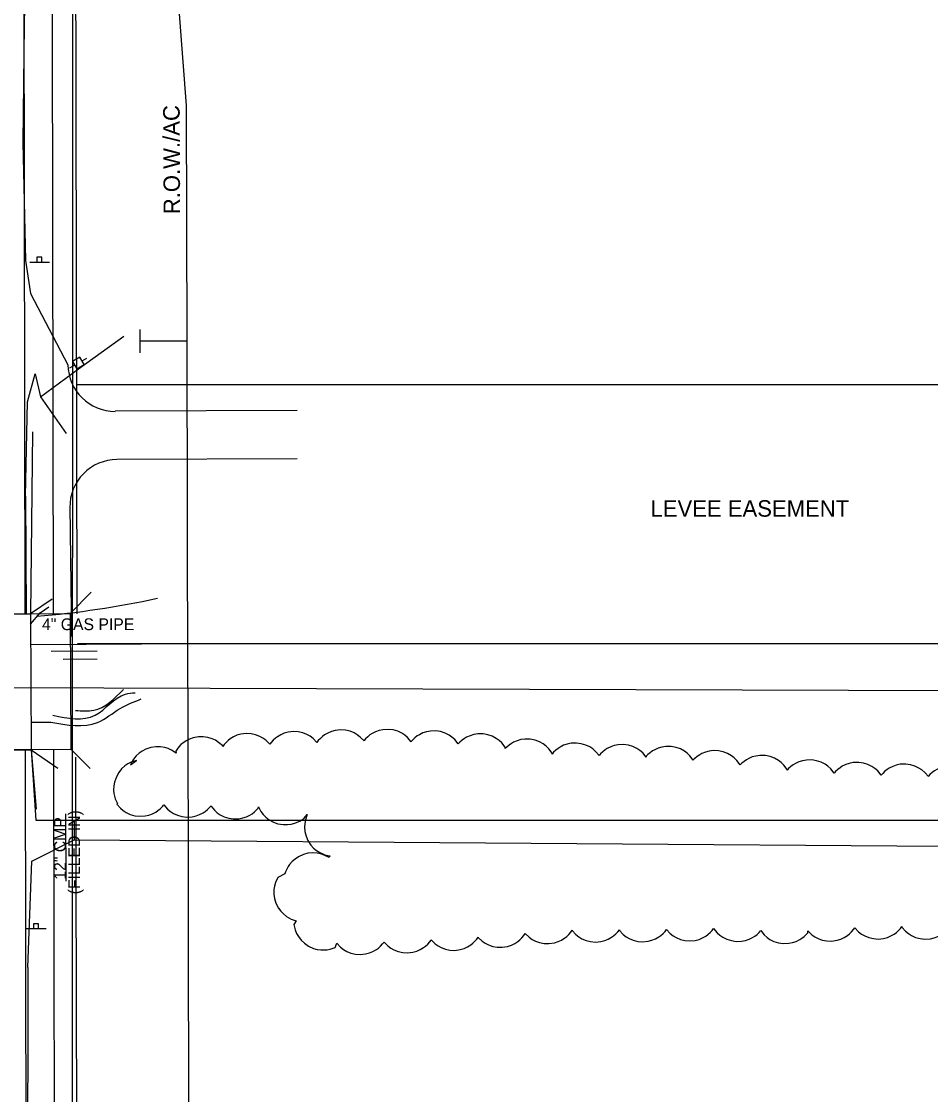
# Model space of a CAD drawing. Extents: x 264955 to 277281, y 268012 to 276549.
# Drawn here: x 270256.8 to 270642.4, y 270983.2 to 271438.3 of the extents above; entities that cross this region are included whole.
import ezdxf

# ---------------------------------------------------------------- set-up
doc = ezdxf.new("R2010")
doc.units = 0
for name, color, linetype in [('Design_PR_EOP', 7, 'Continuous'), ('Design_PR_PMK Skip Dash Yellow', 7, 'Continuous'), ('Design_PR_Roadway Notes', 7, 'Continuous'), ('Drainage_EX_Pipe Culvert', 7, 'Continuous'), ('Drainage_EX_Plan and Profile Notes', 7, 'Continuous'), ('Level 40', 7, 'Continuous'), ('Level 46', 7, 'Continuous'), ('Level 49', 7, 'Continuous'), ('ROW_EX ROW Line', 7, 'Continuous'), ('ROW_EX_County or Township Lines', 7, 'Continuous'), ('ROW_EX_Easement', 7, 'Continuous'), ('ROW_PR ROW Line', 7, 'Continuous'), ('Structures_PR_Bridge', 7, 'Continuous'), ('Topo_Bridge Structures', 7, 'Continuous'), ('Topo_Curb and Gutter', 7, 'Continuous'), ('Topo_Fence', 7, 'Continuous'), ('Topo_Guardrail', 7, 'Continuous'), ('Topo_Sidewalk', 7, 'Continuous'), ('Topo_Traffic Sign', 7, 'Continuous'), ('Topo_Utilities', 7, 'Continuous'), ('Topo_Water Edge', 7, 'Continuous'), ('Topo_Woods and Brush', 7, 'Continuous'), ('Utilities_EX_Notes', 7, 'Continuous'), ('Utilities_EX_Underground Gasline', 7, 'Continuous')]:
    doc.layers.add(name, color=color, linetype=linetype)

msp = doc.modelspace()

# ---------------------------------------------------------------- linework, layer by layer
at = {"layer": 'Design_PR_EOP'}
for points in [[(270266.79, 272320.39), (270268.97, 271819.5), (270269.19, 271769.45), (270270.22, 271187.2)], [(270270.32, 271129.62), (270271.04, 270718.24)]]:
    msp.add_lwpolyline(points, dxfattribs=at)
at = {"layer": 'Design_PR_PMK Skip Dash Yellow'}
for points in [[(270257.28, 271716.44), (270258.22, 271187.18)], [(270258.32, 271129.57), (270259.23, 270613.13)]]:
    msp.add_lwpolyline(points, dxfattribs=at)
at = {"layer": 'Drainage_EX_Pipe Culvert'}
msp.add_line((270275.75, 271073.7), (270275.63, 271102.2), dxfattribs=at)
at = {"layer": 'Level 40'}
msp.add_lwpolyline([(270327.01, 271302.75), (270326.84, 271402.72), (270311.48, 271602.7), (270309.2, 272225.91), (271270.01, 272226.14)], dxfattribs=at)
at = {"layer": 'Level 46'}
msp.add_line((270279.67, 271126.34), (270281.07, 270654.75), dxfattribs=at)
msp.add_lwpolyline([(270279.46, 271618.51), (270280.22, 271187.15)], dxfattribs=at)
at = {"layer": 'Level 49'}
for p, q in [((270326.84, 271402.72), (270326.84, 271402.72)), ((270327.01, 271302.75), (270327.01, 271302.75)), ((270327.27, 271155.49), (270327.27, 271155.49)), ((270327.27, 271155.48), (270327.27, 271155.48)), ((270327.27, 271155.48), (270327.27, 271155.48))]:
    msp.add_line(p, q, dxfattribs=at)
at = {"layer": 'ROW_EX ROW Line'}
msp.add_line((270278.54, 272475.67), (270278.24, 270609.66), dxfattribs=at)
at = {"layer": 'ROW_EX_County or Township Lines'}
msp.add_line((271524.12, 271151.64), (268999.16, 271159.77), dxfattribs=at)
at = {"layer": 'ROW_EX_Easement'}
for p, q in [((270280.35, 271284.34), (271283.36, 271284.34)), ((271284.91, 271174.34), (270280.52, 271174.34))]:
    msp.add_line(p, q, dxfattribs=at)
at = {"layer": 'ROW_PR ROW Line'}
for p, q in [((270307, 271307.72), (270307.02, 271297.72)), ((270327.01, 271302.75), (270307.01, 271302.72))]:
    msp.add_line(p, q, dxfattribs=at)
for points in [[(270327.27, 271155.49), (270327.01, 271302.75)], [(270327.27, 271155.49), (270327.77, 270872.94), (270327.8, 270852.75), (270307.98, 270752.72), (270308.23, 270608.91)]]:
    msp.add_lwpolyline(points, dxfattribs=at)
at = {"layer": 'Structures_PR_Bridge'}
for p, q in [((270277.54, 271187.4), (270286.27, 271196.21)), ((270195.49, 271186.87), (270277.49, 271187.23)), ((270277.49, 271187.23), (270277.74, 271129.65)), ((270195.75, 271129.29), (270277.74, 271129.65)), ((270277.74, 271129.65), (270285.96, 271121.51))]:
    msp.add_line(p, q, dxfattribs=at)
at = {"layer": 'Topo_Bridge Structures'}
for p, q in [((270216.91, 271186.95), (270260.64, 271187.14)), ((270217.11, 271129.44), (270260.81, 271129.44))]:
    msp.add_line(p, q, dxfattribs=at)
msp.add_lwpolyline([(270269.83, 271193.28), (270260.64, 271187.14), (270260.81, 271129.44), (270272.14, 271121.69)], dxfattribs=at)
at = {"layer": 'Topo_Curb and Gutter'}
for points in [[(270263.6, 271636.73), (270262.12, 271562.39), (270260.23, 271536.98), (270258.95, 271486.98), (270257.97, 271436.97)], [(270257.97, 271436.97), (270257.39, 271386.95), (270258.5, 271336.95), (270260.66, 271322.96), (270276.48, 271292.69)], [(270258.54, 271236.95), (270259.36, 271276.95), (270262.51, 271288.87), (270264.85, 271279.18), (270275.73, 271263.54)], [(270258.54, 271236.95), (270258.76, 271187.13)], [(270260.81, 271129.44), (270262.82, 271099.55), (270279.17, 271099.55)], [(270259.41, 271037.13), (270261.21, 271082.14), (270279.17, 271091.22)], [(270259.41, 271037.13), (270259.26, 270939.43)]]:
    msp.add_lwpolyline(points, dxfattribs=at)
at = {"layer": 'Topo_Fence'}
for p, q in [((270281, 271291.05), (270300.24, 271304.83)), ((270264.85, 271279.18), (270281, 271291.05))]:
    msp.add_line(p, q, dxfattribs=at)
at = {"layer": 'Topo_Guardrail'}
msp.add_line((270260.81, 271129.44), (270263.05, 271104.21), dxfattribs=at)
msp.add_lwpolyline([(270261.42, 271264.26), (270260.64, 271187.14)], dxfattribs=at)
at = {"layer": 'Topo_Sidewalk'}
for p, q in [((270373.67, 271273.3), (270296.56, 271272.97)), ((270373.76, 271252.83), (270297.21, 271252.49)), ((270277.3, 271232.69), (270278.05, 271177.42)), ((270279.17, 271099.55), (270279.17, 271091.22))]:
    msp.add_line(p, q, dxfattribs=at)
for points in [[(270279.17, 271099.55), (270666.97, 271099.55)], [(270279.17, 271091.22), (270666.89, 271088.36)]]:
    msp.add_lwpolyline(points, dxfattribs=at)
for centre, start, end in [((270296.47, 271292.96), 180.7831, 270.2493), ((270297.29, 271232.49), 90.2493, 180.7832)]:
    msp.add_arc(centre, 20, start, end, dxfattribs=at)
at = {"layer": 'Topo_Traffic Sign'}
for p, q in [((270260.34, 271336.22), (270268.67, 271336.22)), ((270258.88, 271053.56), (270267.21, 271053.56))]:
    msp.add_line(p, q, dxfattribs=at)
for points in [[(270263.31, 271338.31), (270263.31, 271336.22), (270265.4, 271336.22), (270265.4, 271338.31)], [(270261.86, 271055.64), (270261.86, 271053.56), (270263.94, 271053.56), (270263.94, 271055.64)]]:
    msp.add_lwpolyline(points, close=True, dxfattribs=at)
at = {"layer": 'Topo_Utilities'}
for p, q in [((270282.48, 271294.42), (270284.47, 271295.56)), ((270277.31, 271291.43), (270279.3, 271292.58))]:
    msp.add_line(p, q, dxfattribs=at)
msp.add_lwpolyline([(270280.22, 271290.98), (270283.41, 271292.82), (270281.57, 271296.01), (270278.38, 271294.17)], close=True, dxfattribs=at)
at = {"layer": 'Topo_Water Edge'}
for points in [[(270260.67, 271174.14), (270307.66, 271174.34)], [(270269.3, 271171.3), (270288.82, 271171.38)], [(270274.4, 271167.88), (270288.84, 271167.94)], [(270260.77, 271141.14), (270269.15, 271141.17)]]:
    msp.add_lwpolyline(points, dxfattribs=at)
for points in [[(270279.75, 271146.13), (270287.41, 271146.17), (270300.07, 271154.98)], [(270269.15, 271141.17), (270289.05, 271141.04), (270298.61, 271146.9), (270307.53, 271150.98)], [(270270.03, 271144.05), (270288.05, 271144.12), (270300.84, 271153.02), (270304.99, 271153.6)]]:
    msp.add_spline(points, degree=3, dxfattribs=at)
at = {"layer": 'Topo_Woods and Brush'}
for p, q in [((270342.14, 271130.84), (270342.13, 271131.03)), ((270362.12, 271131.79), (270362.12, 271131.81)), ((270382.1, 271132.53), (270382.1, 271132.52)), ((270402.1, 271133.29), (270402.09, 271133.17)), ((270422.1, 271132.92), (270422.09, 271132.86)), ((270442.07, 271131.9), (270442.07, 271131.97)), ((270322.24, 271128.87), (270322.38, 271127.99)), ((270461.96, 271129.9), (270462.02, 271130.48)), ((270481.85, 271127.63), (270481.87, 271128)), ((270501.83, 271126.95), (270501.83, 271126.96)), ((270521.84, 271126.66), (270521.82, 271126.3)), ((270303, 271123.07), (270305.51, 271124.88)), ((270541.78, 271125.09), (270541.78, 271125.02)), ((270561.67, 271123.01), (270561.67, 271123)), ((270581.55, 271120.76), (270581.57, 271121)), ((270601.51, 271119.47), (270601.52, 271119.53)), ((270621.5, 271118.7), (270621.5, 271118.68)), ((270641.5, 271118.25), (270641.49, 271118.04)), ((270297.46, 271106.57), (270297.18, 271106.37)), ((270317.18, 271106.04), (270317.18, 271106.04)), ((270337.18, 271105.7), (270337.17, 271105.57)), ((270357.15, 271104.66), (270357.27, 271105.26)), ((270376.69, 271100.46), (270377.98, 271101.93)), ((270387.6, 271084.4), (270387.23, 271083.67)), ((270368.46, 271076.77), (270365.46, 271075.29)), ((270373.36, 271056.92), (270372.37, 271055.3)), ((270610.3, 271053.96), (270610.3, 271053.91)), ((270630.3, 271054.42), (270630.3, 271054.22)), ((270450.51, 271049.93), (270450.52, 271049.81)), ((270470.44, 271051.48), (270470.44, 271051.51)), ((270490.39, 271052.89), (270490.4, 271052.77)), ((270510.4, 271053.01), (270510.4, 271052.79)), ((270530.4, 271053.17), (270530.4, 271053.17)), ((270550.39, 271053.55), (270550.39, 271053.6)), ((270590.35, 271051.81), (270590.35, 271052.56)), ((270389.85, 271045.58), (270390.57, 271047.34)), ((270410.56, 271047.82), (270410.56, 271047.86)), ((270430.54, 271048.7), (270430.54, 271048.76))]:
    msp.add_line(p, q, dxfattribs=at)
for points in [[(270362.12, 271131.81), (270360.48, 271133.46), (270359.18, 271134.39), (270357.86, 271135.12), (270356.09, 271135.81), (270354.15, 271136.22), (270352.12, 271136.33), (270349.8, 271136.04), (270348.18, 271135.56), (270346.72, 271134.92), (270345.31, 271134.06), (270344.47, 271133.42), (270343.55, 271132.57), (270342.71, 271131.61), (270342.14, 271130.84)], [(270382.1, 271132.52), (270380.48, 271134.18), (270379.2, 271135.14), (270377.89, 271135.88), (270376.13, 271136.59), (270374.19, 271137.03), (270372.16, 271137.16), (270369.85, 271136.9), (270368.21, 271136.44), (270366.75, 271135.82), (270365.33, 271134.98), (270364.48, 271134.34), (270363.55, 271133.51), (270362.7, 271132.56), (270362.12, 271131.79)], [(270402.09, 271133.17), (270400.48, 271134.83), (270399.2, 271135.8), (270397.9, 271136.55), (270396.14, 271137.26), (270394.2, 271137.71), (270392.17, 271137.85), (270389.85, 271137.6), (270388.22, 271137.15), (270386.75, 271136.53), (270385.33, 271135.7), (270384.48, 271135.07), (270383.55, 271134.24), (270382.69, 271133.29), (270382.1, 271132.53)], [(270422.09, 271132.86), (270420.57, 271134.61), (270419.35, 271135.64), (270418.08, 271136.46), (270416.36, 271137.26), (270414.46, 271137.82), (270412.44, 271138.07), (270410.11, 271137.94), (270408.45, 271137.58), (270406.95, 271137.04), (270405.49, 271136.29), (270404.6, 271135.7), (270403.63, 271134.92), (270402.72, 271134.02), (270402.1, 271133.29)], [(270442.07, 271131.97), (270440.6, 271133.77), (270439.4, 271134.83), (270438.16, 271135.68), (270436.46, 271136.53), (270434.57, 271137.13), (270432.55, 271137.43), (270430.22, 271137.37), (270428.56, 271137.05), (270427.04, 271136.55), (270425.56, 271135.83), (270424.66, 271135.27), (270423.67, 271134.51), (270422.74, 271133.64), (270422.1, 271132.92)], [(270462.02, 271130.48), (270460.59, 271132.3), (270459.41, 271133.39), (270458.19, 271134.27), (270456.51, 271135.16), (270454.64, 271135.81), (270452.63, 271136.16), (270450.3, 271136.15), (270448.63, 271135.87), (270447.1, 271135.4), (270445.6, 271134.72), (270444.69, 271134.18), (270443.68, 271133.45), (270442.73, 271132.6), (270442.07, 271131.9)], [(270342.13, 271131.03), (270340.39, 271132.57), (270339.04, 271133.44), (270337.68, 271134.09), (270335.88, 271134.66), (270333.91, 271134.96), (270331.88, 271134.95), (270329.58, 271134.52), (270327.99, 271133.95), (270326.57, 271133.22), (270325.22, 271132.28), (270324.42, 271131.59), (270323.55, 271130.68), (270322.77, 271129.68), (270322.24, 271128.87)], [(270481.87, 271128), (270480.48, 271129.86), (270479.34, 271130.97), (270478.13, 271131.89), (270476.48, 271132.81), (270474.62, 271133.51), (270472.62, 271133.9), (270470.29, 271133.95), (270468.61, 271133.71), (270467.08, 271133.28), (270465.56, 271132.63), (270464.64, 271132.12), (270463.61, 271131.41), (270462.63, 271130.58), (270461.96, 271129.9)], [(270501.83, 271126.96), (270500.34, 271128.73), (270499.12, 271129.77), (270497.87, 271130.61), (270496.16, 271131.43), (270494.26, 271132.01), (270492.24, 271132.28), (270489.91, 271132.19), (270488.25, 271131.85), (270486.74, 271131.32), (270485.27, 271130.59), (270484.38, 271130.02), (270483.4, 271129.24), (270482.48, 271128.36), (270481.85, 271127.63)], [(270521.82, 271126.3), (270520.32, 271128.07), (270519.11, 271129.11), (270517.85, 271129.94), (270516.15, 271130.77), (270514.24, 271131.34), (270512.22, 271131.61), (270509.9, 271131.52), (270508.24, 271131.17), (270506.73, 271130.65), (270505.26, 271129.91), (270504.37, 271129.34), (270503.38, 271128.57), (270502.46, 271127.68), (270501.83, 271126.95)], [(270322.38, 271127.99), (270320.45, 271129.28), (270319, 271129.94), (270317.56, 271130.39), (270315.69, 271130.71), (270313.7, 271130.73), (270311.69, 271130.43), (270309.48, 271129.69), (270307.98, 271128.9), (270306.68, 271127.98), (270305.47, 271126.86), (270304.77, 271126.06), (270304.04, 271125.05), (270303.4, 271123.94), (270303, 271123.07)], [(270541.78, 271125.02), (270540.36, 271126.86), (270539.2, 271127.96), (270537.99, 271128.85), (270536.32, 271129.76), (270534.45, 271130.43), (270532.45, 271130.8), (270530.12, 271130.82), (270528.45, 271130.56), (270526.91, 271130.11), (270525.41, 271129.44), (270524.49, 271128.91), (270523.47, 271128.19), (270522.51, 271127.35), (270521.84, 271126.66)], [(270561.67, 271123), (270560.3, 271124.87), (270559.17, 271126), (270557.97, 271126.92), (270556.33, 271127.86), (270554.47, 271128.58), (270552.48, 271128.99), (270550.15, 271129.06), (270548.47, 271128.84), (270546.93, 271128.42), (270545.41, 271127.79), (270544.48, 271127.28), (270543.44, 271126.58), (270542.46, 271125.76), (270541.78, 271125.09)], [(270581.57, 271121), (270580.19, 271122.86), (270579.05, 271123.99), (270577.86, 271124.9), (270576.21, 271125.84), (270574.35, 271126.54), (270572.36, 271126.95), (270570.03, 271127.01), (270568.35, 271126.78), (270566.81, 271126.36), (270565.29, 271125.72), (270564.36, 271125.21), (270563.33, 271124.51), (270562.35, 271123.69), (270561.67, 271123.01)], [(270305.51, 271124.88), (270303.31, 271124.14), (270301.89, 271123.4), (270300.65, 271122.55), (270299.25, 271121.27), (270298.01, 271119.72), (270297.01, 271117.95), (270296.23, 271115.75), (270295.93, 271114.08), (270295.85, 271112.49), (270295.99, 271110.85), (270296.19, 271109.81), (270296.54, 271108.61), (270297.02, 271107.43), (270297.46, 271106.57)], [(270601.52, 271119.53), (270600.07, 271121.34), (270598.88, 271122.41), (270597.65, 271123.28), (270595.97, 271124.16), (270594.08, 271124.79), (270592.08, 271125.11), (270589.74, 271125.08), (270588.08, 271124.79), (270586.55, 271124.31), (270585.06, 271123.61), (270584.16, 271123.07), (270583.15, 271122.32), (270582.2, 271121.46), (270581.55, 271120.76)], [(270621.5, 271118.68), (270620.01, 271120.46), (270618.8, 271121.51), (270617.55, 271122.35), (270615.85, 271123.19), (270613.95, 271123.77), (270611.93, 271124.06), (270609.6, 271123.97), (270607.94, 271123.64), (270606.43, 271123.13), (270604.95, 271122.4), (270604.06, 271121.83), (270603.07, 271121.07), (270602.15, 271120.19), (270601.51, 271119.47)], [(270641.49, 271118.04), (270639.98, 271119.81), (270638.77, 271120.85), (270637.51, 271121.69), (270635.81, 271122.51), (270633.91, 271123.09), (270631.89, 271123.36), (270629.56, 271123.26), (270627.9, 271122.92), (270626.39, 271122.39), (270624.92, 271121.65), (270624.03, 271121.08), (270623.05, 271120.31), (270622.13, 271119.42), (270621.5, 271118.7)], [(270661.45, 271116.89), (270660.01, 271118.71), (270658.84, 271119.8), (270657.61, 271120.68), (270655.93, 271121.56), (270654.05, 271122.2), (270652.04, 271122.54), (270649.71, 271122.52), (270648.04, 271122.24), (270646.52, 271121.77), (270645.02, 271121.08), (270644.11, 271120.54), (270643.1, 271119.8), (270642.15, 271118.95), (270641.5, 271118.25)], [(270297.18, 271106.37), (270298.71, 271104.63), (270299.94, 271103.6), (270301.21, 271102.79), (270302.93, 271101.99), (270304.85, 271101.45), (270306.87, 271101.21), (270309.19, 271101.35), (270310.85, 271101.72), (270312.35, 271102.27), (270313.81, 271103.03), (270314.68, 271103.62), (270315.66, 271104.41), (270316.56, 271105.31), (270317.18, 271106.04)], [(270317.18, 271106.04), (270318.71, 271104.3), (270319.94, 271103.28), (270321.21, 271102.46), (270322.93, 271101.66), (270324.84, 271101.12), (270326.86, 271100.88), (270329.19, 271101.01), (270330.84, 271101.38), (270332.34, 271101.93), (270333.8, 271102.69), (270334.68, 271103.27), (270335.65, 271104.06), (270336.56, 271104.96), (270337.18, 271105.7)], [(270337.17, 271105.57), (270338.65, 271103.78), (270339.85, 271102.72), (270341.1, 271101.87), (270342.79, 271101.03), (270344.69, 271100.43), (270346.7, 271100.13), (270349.03, 271100.2), (270350.7, 271100.52), (270352.21, 271101.03), (270353.69, 271101.75), (270354.59, 271102.31), (270355.58, 271103.07), (270356.51, 271103.94), (270357.15, 271104.66)], [(270357.27, 271105.26), (270358.37, 271103.22), (270359.34, 271101.94), (270360.4, 271100.86), (270361.9, 271099.7), (270363.64, 271098.74), (270365.55, 271098.06), (270367.85, 271097.67), (270369.55, 271097.66), (270371.13, 271097.86), (270372.73, 271098.28), (270373.71, 271098.65), (270374.84, 271099.2), (270375.92, 271099.88), (270376.69, 271100.46)], [(270377.98, 271101.93), (270377.22, 271099.74), (270376.94, 271098.17), (270376.87, 271096.66), (270377.03, 271094.77), (270377.5, 271092.84), (270378.3, 271090.97), (270379.57, 271089.01), (270380.71, 271087.76), (270381.93, 271086.73), (270383.32, 271085.84), (270384.26, 271085.37), (270385.43, 271084.91), (270386.66, 271084.58), (270387.6, 271084.4)], [(270387.23, 271083.67), (270385.17, 271084.74), (270383.66, 271085.25), (270382.18, 271085.55), (270380.29, 271085.68), (270378.31, 271085.5), (270376.34, 271084.99), (270374.22, 271084.03), (270372.81, 271083.09), (270371.61, 271082.03), (270370.52, 271080.8), (270369.91, 271079.93), (270369.29, 271078.85), (270368.77, 271077.68), (270368.46, 271076.77)], [(270365.46, 271075.29), (270364.49, 271073.18), (270364.07, 271071.64), (270363.85, 271070.15), (270363.83, 271068.25), (270364.11, 271066.29), (270364.73, 271064.35), (270365.8, 271062.28), (270366.82, 271060.92), (270367.93, 271059.78), (270369.23, 271058.76), (270370.13, 271058.2), (270371.24, 271057.64), (270372.44, 271057.18), (270373.36, 271056.92)], [(270372.37, 271055.3), (270372.9, 271053.04), (270373.5, 271051.56), (270374.23, 271050.24), (270375.38, 271048.73), (270376.8, 271047.34), (270378.48, 271046.18), (270380.59, 271045.2), (270382.22, 271044.75), (270383.81, 271044.53), (270385.45, 271044.51), (270386.51, 271044.61), (270387.73, 271044.85), (270388.96, 271045.22), (270389.85, 271045.58)], [(270590.35, 271052.56), (270592.03, 271050.96), (270593.34, 271050.04), (270594.67, 271049.34), (270596.46, 271048.7), (270598.41, 271048.32), (270600.44, 271048.26), (270602.75, 271048.6), (270604.37, 271049.11), (270605.81, 271049.78), (270607.2, 271050.67), (270608.03, 271051.33), (270608.93, 271052.2), (270609.75, 271053.17), (270610.3, 271053.96)], [(270610.3, 271053.91), (270611.91, 271052.23), (270613.18, 271051.26), (270614.48, 271050.5), (270616.23, 271049.78), (270618.16, 271049.32), (270620.19, 271049.16), (270622.52, 271049.4), (270624.15, 271049.84), (270625.62, 271050.45), (270627.05, 271051.27), (270627.91, 271051.89), (270628.85, 271052.72), (270629.71, 271053.66), (270630.3, 271054.42)], [(270630.3, 271054.22), (270631.84, 271052.48), (270633.07, 271051.47), (270634.34, 271050.66), (270636.07, 271049.87), (270637.98, 271049.33), (270640, 271049.1), (270642.33, 271049.25), (270643.98, 271049.63), (270645.48, 271050.18), (270646.94, 271050.95), (270647.81, 271051.54), (270648.78, 271052.34), (270649.68, 271053.24), (270650.3, 271053.98)], [(270430.54, 271048.76), (270432.2, 271047.14), (270433.5, 271046.21), (270434.83, 271045.49), (270436.6, 271044.83), (270438.55, 271044.43), (270440.58, 271044.34), (270442.9, 271044.65), (270444.52, 271045.15), (270445.97, 271045.81), (270447.37, 271046.68), (270448.2, 271047.33), (270449.11, 271048.19), (270449.95, 271049.15), (270450.51, 271049.93)], [(270450.52, 271049.81), (270452.21, 271048.23), (270453.54, 271047.33), (270454.88, 271046.65), (270456.67, 271046.03), (270458.63, 271045.68), (270460.67, 271045.65), (270462.97, 271046.02), (270464.58, 271046.55), (270466.01, 271047.24), (270467.39, 271048.15), (270468.21, 271048.82), (270469.09, 271049.7), (270469.9, 271050.69), (270470.44, 271051.48)], [(270470.44, 271051.51), (270472.12, 271049.9), (270473.43, 271048.98), (270474.77, 271048.28), (270476.55, 271047.64), (270478.5, 271047.26), (270480.53, 271047.2), (270482.84, 271047.53), (270484.46, 271048.04), (270485.9, 271048.72), (270487.29, 271049.6), (270488.12, 271050.26), (270489.02, 271051.13), (270489.84, 271052.11), (270490.39, 271052.89)], [(270490.4, 271052.77), (270491.98, 271051.07), (270493.24, 271050.08), (270494.53, 271049.3), (270496.27, 271048.56), (270498.2, 271048.07), (270500.22, 271047.89), (270502.55, 271048.09), (270504.19, 271048.5), (270505.67, 271049.1), (270507.11, 271049.9), (270507.97, 271050.51), (270508.92, 271051.33), (270509.8, 271052.25), (270510.4, 271053.01)], [(270510.4, 271052.79), (270511.99, 271051.1), (270513.26, 271050.12), (270514.55, 271049.35), (270516.3, 271048.62), (270518.23, 271048.14), (270520.26, 271047.98), (270522.58, 271048.2), (270524.22, 271048.62), (270525.7, 271049.23), (270527.13, 271050.04), (270527.99, 271050.66), (270528.93, 271051.48), (270529.8, 271052.41), (270530.4, 271053.17)], [(270530.4, 271053.17), (270531.99, 271051.48), (270533.25, 271050.51), (270534.55, 271049.74), (270536.3, 271049), (270538.22, 271048.52), (270540.25, 271048.36), (270542.58, 271048.58), (270544.22, 271049), (270545.69, 271049.6), (270547.13, 271050.42), (270547.98, 271051.04), (270548.93, 271051.86), (270549.8, 271052.79), (270550.39, 271053.55)], [(270550.39, 271053.6), (270551.87, 271051.82), (270553.07, 271050.76), (270554.32, 271049.91), (270556.02, 271049.07), (270557.91, 271048.47), (270559.92, 271048.17), (270562.26, 271048.24), (270563.92, 271048.56), (270565.43, 271049.07), (270566.91, 271049.79), (270567.81, 271050.35), (270568.8, 271051.11), (270569.73, 271051.99), (270570.37, 271052.71)], [(270570.37, 271052.71), (270571.85, 271050.92), (270573.05, 271049.86), (270574.3, 271049.01), (270576, 271048.17), (270577.89, 271047.57), (270579.9, 271047.28), (270582.24, 271047.35), (270583.9, 271047.67), (270585.41, 271048.17), (270586.9, 271048.9), (270587.79, 271049.46), (270588.78, 271050.22), (270589.71, 271051.09), (270590.35, 271051.81)], [(270390.57, 271047.34), (270392.17, 271045.66), (270393.44, 271044.69), (270394.74, 271043.93), (270396.49, 271043.2), (270398.42, 271042.73), (270400.45, 271042.58), (270402.77, 271042.81), (270404.41, 271043.24), (270405.89, 271043.85), (270407.32, 271044.67), (270408.17, 271045.3), (270409.11, 271046.12), (270409.98, 271047.06), (270410.56, 271047.82)], [(270410.56, 271047.86), (270412.19, 271046.21), (270413.48, 271045.26), (270414.79, 271044.52), (270416.56, 271043.83), (270418.5, 271043.39), (270420.53, 271043.28), (270422.85, 271043.55), (270424.47, 271044.01), (270425.94, 271044.65), (270427.35, 271045.49), (270428.2, 271046.13), (270429.12, 271046.98), (270429.97, 271047.93), (270430.54, 271048.7)]]:
    msp.add_lwpolyline(points, dxfattribs=at)
at = {"layer": 'Utilities_EX_Underground Gasline'}
for p, q in [((270260.65, 271182.71), (270264.75, 271187.5)), ((270264.75, 271187.5), (270268.41, 271189.98))]:
    msp.add_line(p, q, dxfattribs=at)
msp.add_arc((270229.51, 271586.53), 401.92, 274.8241, 282.1956, dxfattribs=at)

# ---------------------------------------------------------------- texts
at = {"layer": 'Design_PR_Roadway Notes'}
msp.add_text('R.O.W./AC', height=7, rotation=90.2501, dxfattribs=at).set_placement((270324.06, 271356.59))
msp.add_text('LEVEE EASEMENT', height=7, dxfattribs=at).set_placement((270523.62, 271228.27))
at = {"layer": 'Drainage_EX_Plan and Profile Notes'}
for s, p in [('12" CMP', (270275.61, 271074.32)), ('(FILLED IN)', (270281.61, 271068.12))]:
    msp.add_text(s, height=5, rotation=90, dxfattribs=at).set_placement(p)
at = {"layer": 'Utilities_EX_Notes'}
msp.add_text('4" GAS PIPE', height=5, rotation=0, dxfattribs=at).set_placement((270265.48, 271180.16))

doc.saveas('drawing.dxf')
